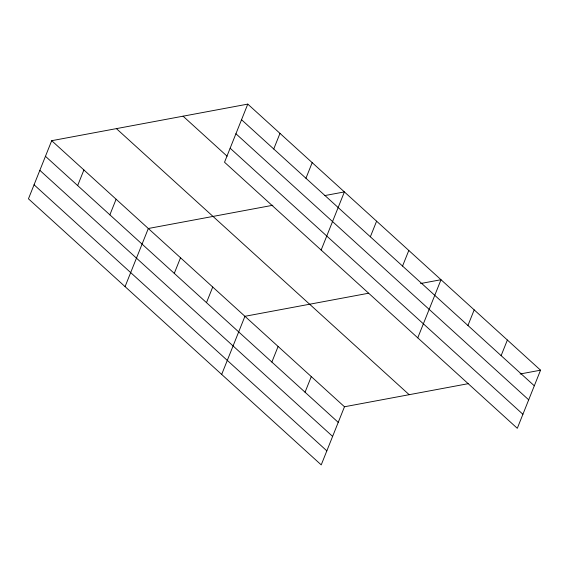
<?xml version="1.0" encoding="UTF-8"?>
<svg xmlns="http://www.w3.org/2000/svg" width="569" height="569" viewBox="0 0 569 569"><rect width="100%" height="100%" fill="white"/><g stroke="black" fill="none" stroke-linecap="round" stroke-linejoin="round"><path stroke-width="0.85" d="M247.778 104.113L224.527 162.236L517.299 428.308L540.55 370.184L247.778 104.113L51.701 140.692L28.45 198.816L321.222 464.887L344.473 406.764L468.152 383.691M77.661 185.565L83.906 169.96M109.867 214.833L116.112 199.228M125.066 286.62L148.317 228.496L272.85 205.26M174.278 273.369L180.515 257.764M206.483 302.637L212.721 287.032M273.739 148.993L279.984 133.381M221.682 374.423L244.926 316.3L368.612 293.227M305.944 178.261L312.189 162.649M271.868 362.062L278.106 346.45M321.144 250.04L344.394 191.917L324.814 195.572M305.048 392.219L311.293 376.607M370.355 236.796L376.6 221.185M402.56 266.064L408.805 250.452M417.76 337.844L441.011 279.72L420.576 283.533M467.946 325.482L474.19 309.877M501.125 355.639L507.37 340.027M520.116 373.997L540.55 370.184M241.533 119.725L534.305 385.796M235.922 133.751L528.693 399.822M230.139 148.21L522.911 414.282M183.069 116.183L227.109 156.205M116.403 128.622L409.175 394.694M51.701 140.692L344.473 406.764M45.456 156.297L338.228 422.369M39.844 170.33L332.616 436.402M34.062 184.783L326.834 450.854"/></g></svg>
